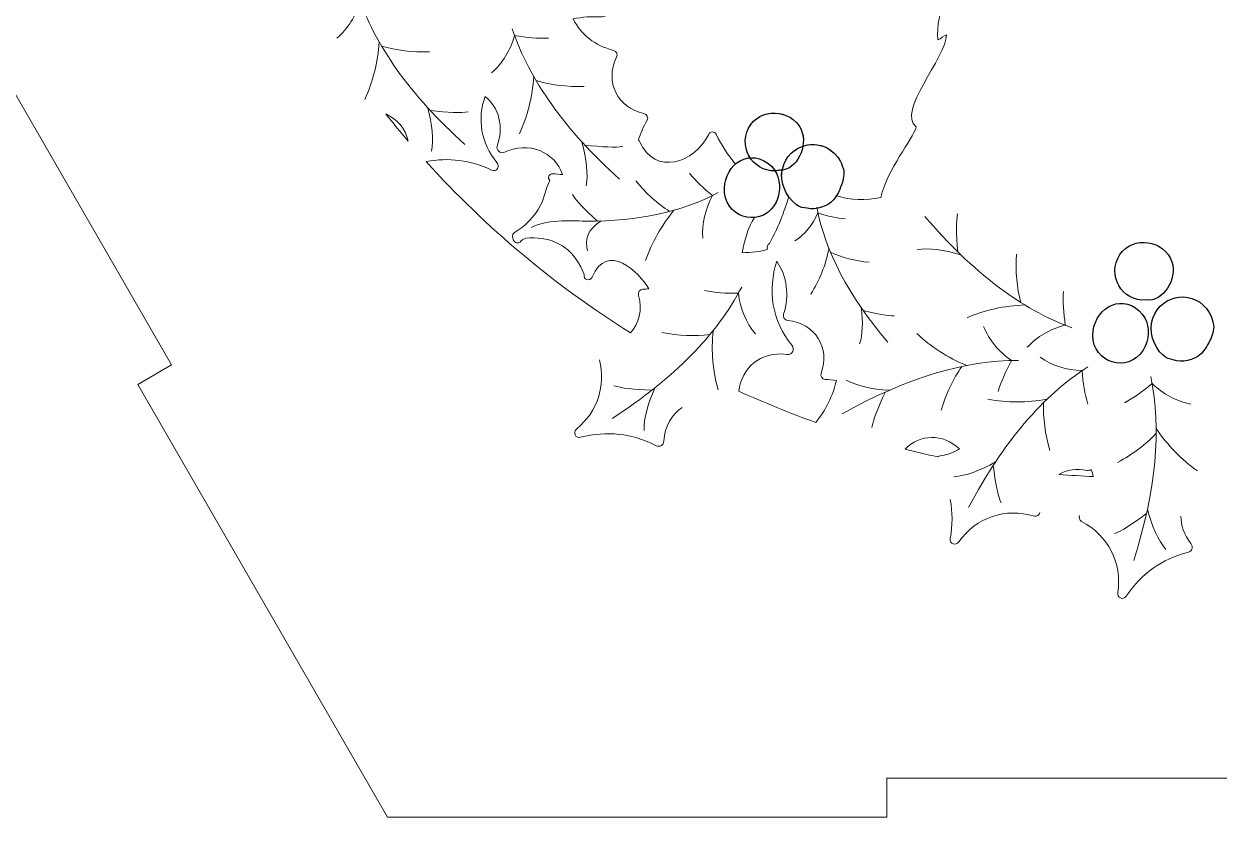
# Model space of a CAD drawing. Header units: millimetres. Extents: x -1983 to 1983, y -412 to 412.
# Drawn here: x 1626.1 to 1718.3, y 206.1 to 267.2 of the extents above; entities that cross this region are included whole.
import ezdxf

# ---------------------------------------------------------------- set-up
doc = ezdxf.new("R2010")
doc.units = ezdxf.units.MM
doc.header["$MEASUREMENT"] = 0
doc.layers.add('Camada 1', color=7, linetype='Continuous')

msp = doc.modelspace()

# ---------------------------------------------------------------- linework, layer by layer
at = {"layer": 'Camada 1', "color": 250, "lineweight": 9}
for points, knots in [([(1769.6433, 206.0891), (1769.6433, 206.0891), (1788.8883, 239.4223), (1788.8883, 239.4223), (1788.8883, 239.4223), (1788.8883, 239.4223), (1786.2903, 240.9223), (1786.2903, 240.9223), (1786.2903, 240.9223), (1786.2903, 240.9223), (1805.5353, 274.2557), (1805.5353, 274.2557), (1805.5353, 274.2557), (1805.5353, 274.2557), (1808.1333, 272.7557), (1808.1333, 272.7557), (1808.1333, 272.7557), (1808.1333, 272.7557), (1827.3784, 306.089), (1827.3784, 306.089), (1827.3784, 306.089), (1827.3784, 306.089), (1808.1333, 339.4223), (1808.1333, 339.4223), (1808.1333, 339.4223), (1808.1333, 339.4223), (1805.5353, 337.9223), (1805.5353, 337.9223), (1805.5353, 337.9223), (1805.5353, 337.9223), (1786.2903, 371.2556), (1786.2903, 371.2556), (1786.2903, 371.2556), (1786.2903, 371.2556), (1788.8883, 372.7556), (1788.8883, 372.7556), (1788.8883, 372.7556), (1788.8883, 372.7556), (1769.6433, 406.0889), (1769.6433, 406.0889), (1769.6433, 406.0889), (1769.6433, 406.0889), (1731.1534, 406.0889), (1731.1534, 406.0889), (1731.1534, 406.0889), (1731.1534, 406.0889), (1731.1534, 403.0889), (1731.1534, 403.0889), (1731.1534, 403.0889), (1731.1534, 403.0889), (1692.6634, 403.0889), (1692.6634, 403.0889), (1692.6634, 403.0889), (1692.6634, 403.0889), (1692.6634, 406.0889), (1692.6634, 406.0889), (1692.6634, 406.0889), (1692.6634, 406.0889), (1654.1734, 406.0889), (1654.1734, 406.0889), (1654.1734, 406.0889), (1654.1734, 406.0889), (1634.9285, 372.7556), (1634.9285, 372.7556), (1634.9285, 372.7556), (1634.9285, 372.7556), (1637.5265, 371.2556), (1637.5265, 371.2556), (1637.5265, 371.2556), (1637.5265, 371.2556), (1618.2815, 337.9223), (1618.2815, 337.9223), (1618.2815, 337.9223), (1618.2815, 337.9223), (1615.6835, 339.4223), (1615.6835, 339.4223), (1615.6835, 339.4223), (1615.6835, 339.4223), (1596.4384, 306.089), (1596.4384, 306.089), (1596.4384, 306.089), (1596.4384, 306.089), (1615.6835, 272.7557), (1615.6835, 272.7557), (1615.6835, 272.7557), (1615.6835, 272.7557), (1618.2815, 274.2557), (1618.2815, 274.2557), (1618.2815, 274.2557), (1618.2815, 274.2557), (1637.5265, 240.9223), (1637.5265, 240.9223), (1637.5265, 240.9223), (1637.5265, 240.9223), (1634.9285, 239.4223), (1634.9285, 239.4223), (1634.9285, 239.4223), (1634.9285, 239.4223), (1654.1734, 206.0891), (1654.1734, 206.0891), (1654.1734, 206.0891), (1654.1734, 206.0891), (1692.6634, 206.0891), (1692.6634, 206.0891), (1692.6634, 206.0891), (1692.6634, 206.0891), (1692.6634, 209.0891), (1692.6634, 209.0891), (1692.6634, 209.0891), (1692.6634, 209.0891), (1731.1534, 209.0891), (1731.1534, 209.0891), (1731.1534, 209.0891), (1731.1534, 209.0891), (1731.1534, 206.0891), (1731.1534, 206.0891), (1731.1534, 206.0891), (1731.1534, 206.0891), (1769.6433, 206.0891), (1769.6433, 206.0891)], [0, 0, 0, 0, 0.0322581, 0.0322581, 0.0322581, 0.0322581, 0.0645161, 0.0645161, 0.0645161, 0.0645161, 0.0967742, 0.0967742, 0.0967742, 0.0967742, 0.1290323, 0.1290323, 0.1290323, 0.1290323, 0.1612903, 0.1612903, 0.1612903, 0.1612903, 0.1935484, 0.1935484, 0.1935484, 0.1935484, 0.2258065, 0.2258065, 0.2258065, 0.2258065, 0.2580645, 0.2580645, 0.2580645, 0.2580645, 0.2903226, 0.2903226, 0.2903226, 0.2903226, 0.3225806, 0.3225806, 0.3225806, 0.3225806, 0.3548387, 0.3548387, 0.3548387, 0.3548387, 0.3870968, 0.3870968, 0.3870968, 0.3870968, 0.4193548, 0.4193548, 0.4193548, 0.4193548, 0.4516129, 0.4516129, 0.4516129, 0.4516129, 0.483871, 0.483871, 0.483871, 0.483871, 0.516129, 0.516129, 0.516129, 0.516129, 0.5483871, 0.5483871, 0.5483871, 0.5483871, 0.5806452, 0.5806452, 0.5806452, 0.5806452, 0.6129032, 0.6129032, 0.6129032, 0.6129032, 0.6451613, 0.6451613, 0.6451613, 0.6451613, 0.6774194, 0.6774194, 0.6774194, 0.6774194, 0.7096774, 0.7096774, 0.7096774, 0.7096774, 0.7419355, 0.7419355, 0.7419355, 0.7419355, 0.7741935, 0.7741935, 0.7741935, 0.7741935, 0.8064516, 0.8064516, 0.8064516, 0.8064516, 0.8387097, 0.8387097, 0.8387097, 0.8387097, 0.8709677, 0.8709677, 0.8709677, 0.8709677, 0.9032258, 0.9032258, 0.9032258, 0.9032258, 0.9354839, 0.9354839, 0.9354839, 0.9354839, 1, 1, 1, 1]), ([(1654.6571, 268.7453), (1653.8697, 268.7181), (1653.003, 268.7899), (1652.0569, 268.9606), (1652.0569, 268.9606), (1651.7196, 267.7801), (1651.125, 266.8194), (1650.2729, 266.0782)], [0, 0, 0, 0, 0.3333333, 0.3333333, 0.3333333, 0.3333333, 1, 1, 1, 1]), ([(1666.5718, 266.0801), (1665.7843, 266.0528), (1664.9177, 266.1247), (1663.9716, 266.2954), (1663.9716, 266.2954), (1663.6343, 265.1149), (1663.0397, 264.1541), (1662.1876, 263.413)], [0, 0, 0, 0, 0.3333333, 0.3333333, 0.3333333, 0.3333333, 1, 1, 1, 1]), ([(1677.4557, 255.6863), (1677.9316, 255.1007), (1678.5217, 254.5268), (1679.2259, 253.9643), (1679.2259, 253.9643), (1678.67, 252.902), (1678.4183, 251.807), (1678.4708, 250.6792)], [0, 0, 0, 0, 0.3333333, 0.3333333, 0.3333333, 0.3333333, 1, 1, 1, 1]), ([(1679.6666, 254.1889), (1676.877, 252.7123), (1673.4977, 251.9806), (1669.5295, 251.9939), (1669.5295, 251.9939), (1668.7014, 251.9966), (1666.6831, 252.2232), (1665.235, 251.494)], [0, 0, 0, 0, 0.3333333, 0.3333333, 0.3333333, 0.3333333, 1, 1, 1, 1]), ([(1689.4535, 252.1602), (1688.8064, 252.2256), (1688.1056, 252.3808), (1687.3508, 252.6258), (1687.3508, 252.6258), (1686.9434, 251.6979), (1686.35, 250.9783), (1685.5705, 250.467)], [0, 0, 0, 0, 0.3333333, 0.3333333, 0.3333333, 0.3333333, 1, 1, 1, 1]), ([(1678.619, 246.6395), (1679.3922, 246.4882), (1680.2593, 246.4223), (1681.2205, 246.4414), (1681.2205, 246.4414), (1681.3672, 245.2225), (1681.8026, 244.1799), (1682.5269, 243.3135)], [0, 0, 0, 0, 0.3333333, 0.3333333, 0.3333333, 0.3333333, 1, 1, 1, 1]), ([(1706.2791, 246.5817), (1706.2299, 245.7953), (1706.2775, 244.927), (1706.4217, 243.9765), (1706.4217, 243.9765), (1705.2323, 243.6722), (1704.2554, 243.1046), (1703.4908, 242.2735)], [0, 0, 0, 0, 0.3333333, 0.3333333, 0.3333333, 0.3333333, 1, 1, 1, 1]), ([(1701.2432, 238.8623), (1701.4698, 239.6169), (1701.8157, 240.4148), (1702.2807, 241.2562), (1702.2807, 241.2562), (1701.2707, 241.9542), (1700.5513, 242.8255), (1700.1225, 243.8702)], [0, 0, 0, 0, 0.3333333, 0.3333333, 0.3333333, 0.3333333, 1, 1, 1, 1]), ([(1708.1467, 237.9072), (1707.9278, 238.6641), (1707.7856, 239.522), (1707.7199, 240.4811), (1707.7199, 240.4811), (1706.4928, 240.5197), (1705.4158, 240.8614), (1704.4889, 241.5065)], [0, 0, 0, 0, 0.3333333, 0.3333333, 0.3333333, 0.3333333, 1, 1, 1, 1]), ([(1676.876, 237.6381), (1676.0987, 237.1191), (1675.5471, 236.227), (1675.4729, 235.049), (1675.4729, 235.049), (1675.4542, 234.7526), (1675.1754, 234.5512), (1674.8929, 234.6933), (1674.8929, 234.6933), (1672.9995, 235.6467), (1671.1087, 235.8635), (1669.0518, 235.3464), (1669.0518, 235.3464), (1668.6326, 235.2409), (1668.4512, 235.746), (1668.756, 235.9943), (1668.756, 235.9943), (1670.3806, 237.3177), (1671.0035, 239.3369), (1670.5104, 241.3018)], [0, 0, 0, 0, 0.1666667, 0.1666667, 0.1666667, 0.1666667, 0.3333333, 0.3333333, 0.3333333, 0.3333333, 0.5, 0.5, 0.5, 0.5, 0.6666667, 0.6666667, 0.6666667, 0.6666667, 1, 1, 1, 1]), ([(1710.9715, 237.998), (1711.6657, 238.3706), (1712.3785, 238.8688), (1713.1102, 239.4924), (1713.1102, 239.4924), (1713.9957, 238.642), (1714.993, 238.1109), (1716.1022, 237.8992)], [0, 0, 0, 0, 0.3333333, 0.3333333, 0.3333333, 0.3333333, 1, 1, 1, 1]), ([(1704.4686, 229.5574), (1704.4284, 229.37), (1704.232, 229.2153), (1704.0343, 229.2739), (1704.0343, 229.2739), (1701.8239, 229.9303), (1699.5491, 229.1898), (1698.2192, 227.2849), (1698.2192, 227.2849), (1697.9937, 226.9624), (1697.4769, 227.1058), (1697.5508, 227.5317), (1697.5508, 227.5317), (1697.7338, 228.5835), (1697.7344, 229.5796), (1697.5508, 230.5414)], [0, 0, 0, 0, 0.2, 0.2, 0.2, 0.2, 0.4, 0.4, 0.4, 0.4, 0.6, 0.6, 0.6, 0.6, 1, 1, 1, 1]), ([(1715.3332, 229.2767), (1715.3288, 228.5734), (1715.5685, 227.8334), (1716.1041, 227.1498), (1716.1041, 227.1498), (1716.287, 226.9164), (1716.213, 226.5804), (1715.9075, 226.4985), (1715.9075, 226.4985), (1713.8593, 225.9515), (1712.303, 224.8561), (1711.1107, 223.102), (1711.1107, 223.102), (1710.8676, 222.7446), (1710.3965, 223.0009), (1710.4589, 223.3895), (1710.4589, 223.3895), (1710.8284, 225.6832), (1709.7092, 227.7975), (1707.6646, 228.8635), (1707.6646, 228.8635), (1707.4977, 228.9506), (1707.4552, 229.1645), (1707.5263, 229.3247)], [0, 0, 0, 0, 0.1428571, 0.1428571, 0.1428571, 0.1428571, 0.2857143, 0.2857143, 0.2857143, 0.2857143, 0.4285714, 0.4285714, 0.4285714, 0.4285714, 0.5714286, 0.5714286, 0.5714286, 0.5714286, 0.7142857, 0.7142857, 0.7142857, 0.7142857, 1, 1, 1, 1])]:
    msp.add_open_spline(points, degree=3, knots=knots, dxfattribs=at)
at = {"layer": 'Camada 1', "color": 250, "lineweight": 20}
for points, knots in [([(1686.1956, 257.7766), (1687.1056, 258.0821), (1688.1847, 257.8384), (1688.8814, 256.9166), (1688.8814, 256.9166), (1689.0403, 256.7064), (1689.1485, 256.4822), (1689.2207, 256.2532), (1689.2207, 256.2532), (1689.3967, 255.9559), (1689.3748, 255.5176), (1689.2595, 255.0756), (1689.2595, 255.0756), (1689.236, 254.9762), (1689.2065, 254.8786), (1689.1699, 254.7823), (1689.1699, 254.7823), (1689.0621, 254.4698), (1688.9192, 254.1739), (1688.779, 253.9462), (1688.779, 253.9462), (1689.8662, 253.6098), (1691.0306, 253.5504), (1692.1972, 253.8172), (1692.1972, 253.8172), (1692.7121, 255.9946), (1694.634, 258.2795), (1694.9351, 259.251), (1694.9351, 259.251), (1693.3749, 260.4239), (1697.2443, 264.5914), (1697.268, 266.3559), (1697.268, 266.3559), (1697.0376, 266.2508), (1696.845, 266.0608), (1696.5818, 265.9488), (1696.5818, 265.9488), (1696.4469, 268.2436), (1697.6129, 269.9109), (1697.7868, 271.9415), (1697.7868, 271.9415), (1697.8839, 273.0512), (1697.21, 273.8679), (1697.3087, 275.0269), (1697.3087, 275.0269), (1697.4165, 276.2583), (1698.2789, 277.3737), (1698.3691, 278.6944), (1698.3691, 278.6944), (1698.5739, 281.6539), (1698.481, 284.5636), (1699.3567, 287.2566), (1699.3567, 287.2566), (1699.0723, 288.1606), (1699.1418, 289.1903), (1699.1113, 290.1763), (1699.1113, 290.1763), (1695.4296, 291.6583), (1690.8028, 289.3499), (1688.0948, 293.613), (1688.0948, 293.613), (1685.994, 296.9232), (1688.3782, 302.5959), (1683.9632, 304.3644), (1683.9632, 304.3644), (1682.0445, 305.1334), (1679.6768, 304.8402), (1677.6763, 305.8659), (1677.6763, 305.8659), (1675.7795, 306.8388), (1674.0436, 308.2258), (1672.6283, 309.8152), (1672.6283, 309.8152), (1669.8944, 312.8813), (1668.6624, 316.2633), (1668.763, 320.2674), (1668.763, 320.2674), (1669.3346, 318.2272), (1671.3808, 312.9515), (1673.753, 312.2912), (1673.753, 312.2912), (1678.2507, 311.0389), (1674.1237, 318.431), (1673.2863, 319.8166), (1673.2863, 319.8166), (1670.3011, 324.7552), (1666.6886, 332.538), (1668.7399, 338.5919), (1668.7399, 338.5919), (1668.1759, 337.8609), (1667.8087, 336.9685), (1667.7009, 335.9703), (1667.7009, 335.9703), (1667.6586, 335.5791), (1667.1362, 335.4564), (1666.9964, 335.8651), (1666.9964, 335.8651), (1666.7422, 336.6079), (1666.416, 337.277), (1666.0132, 337.8794), (1666.0132, 337.8794), (1665.1244, 336.8466), (1664.7366, 335.5438), (1664.9284, 334.0851), (1664.9284, 334.0851), (1664.9594, 333.8469), (1664.7737, 333.6452), (1664.5321, 333.6633), (1664.5321, 333.6633), (1662.3921, 333.8238), (1660.9478, 332.1398), (1661.2995, 330.0921), (1661.2995, 330.0921), (1661.3374, 329.8728), (1661.1395, 329.6333), (1660.9064, 329.6728), (1660.9064, 329.6728), (1658.8765, 330.0169), (1656.9304, 329.2496), (1655.7601, 327.6213), (1655.7601, 327.6213), (1656.2431, 326.8844), (1657.059, 326.3528), (1658.152, 326.2117), (1658.152, 326.2117), (1658.5852, 326.1556), (1658.6992, 325.6765), (1658.3504, 325.4216), (1658.3504, 325.4216), (1657.1796, 324.5649), (1656.3811, 323.4239), (1655.9599, 322.1461), (1655.9599, 322.1461), (1656.227, 322.1272), (1656.5505, 322.0719), (1656.8666, 321.9796), (1656.8666, 321.9796), (1656.965, 321.9533), (1657.0617, 321.9206), (1657.1563, 321.8821), (1657.1563, 321.8821), (1657.5832, 321.7199), (1657.9531, 321.4836), (1658.0934, 321.168), (1658.0934, 321.168), (1658.2381, 320.9763), (1658.3582, 320.7581), (1658.4373, 320.5069), (1658.4373, 320.5069), (1658.8237, 319.281), (1658.2521, 318.1558), (1657.3086, 317.6481)], [0, 0, 0, 0, 0.025641, 0.025641, 0.025641, 0.025641, 0.0512821, 0.0512821, 0.0512821, 0.0512821, 0.0769231, 0.0769231, 0.0769231, 0.0769231, 0.1025641, 0.1025641, 0.1025641, 0.1025641, 0.1282051, 0.1282051, 0.1282051, 0.1282051, 0.1538462, 0.1538462, 0.1538462, 0.1538462, 0.1794872, 0.1794872, 0.1794872, 0.1794872, 0.2051282, 0.2051282, 0.2051282, 0.2051282, 0.2307692, 0.2307692, 0.2307692, 0.2307692, 0.2564103, 0.2564103, 0.2564103, 0.2564103, 0.2820513, 0.2820513, 0.2820513, 0.2820513, 0.3076923, 0.3076923, 0.3076923, 0.3076923, 0.3333333, 0.3333333, 0.3333333, 0.3333333, 0.3589744, 0.3589744, 0.3589744, 0.3589744, 0.3846154, 0.3846154, 0.3846154, 0.3846154, 0.4102564, 0.4102564, 0.4102564, 0.4102564, 0.4358974, 0.4358974, 0.4358974, 0.4358974, 0.4615385, 0.4615385, 0.4615385, 0.4615385, 0.4871795, 0.4871795, 0.4871795, 0.4871795, 0.5128205, 0.5128205, 0.5128205, 0.5128205, 0.5384615, 0.5384615, 0.5384615, 0.5384615, 0.5641026, 0.5641026, 0.5641026, 0.5641026, 0.5897436, 0.5897436, 0.5897436, 0.5897436, 0.6153846, 0.6153846, 0.6153846, 0.6153846, 0.6410256, 0.6410256, 0.6410256, 0.6410256, 0.6666667, 0.6666667, 0.6666667, 0.6666667, 0.6923077, 0.6923077, 0.6923077, 0.6923077, 0.7179487, 0.7179487, 0.7179487, 0.7179487, 0.7435897, 0.7435897, 0.7435897, 0.7435897, 0.7692308, 0.7692308, 0.7692308, 0.7692308, 0.7948718, 0.7948718, 0.7948718, 0.7948718, 0.8205128, 0.8205128, 0.8205128, 0.8205128, 0.8461538, 0.8461538, 0.8461538, 0.8461538, 0.8717949, 0.8717949, 0.8717949, 0.8717949, 0.8974359, 0.8974359, 0.8974359, 0.8974359, 0.9230769, 0.9230769, 0.9230769, 0.9230769, 0.9487179, 0.9487179, 0.9487179, 0.9487179, 1, 1, 1, 1]), ([(1654.3701, 314.9007), (1654.1184, 314.6537), (1653.8, 314.4849), (1653.4519, 314.3969), (1653.4519, 314.3969), (1653.6457, 313.5313), (1653.9888, 312.6825), (1654.4468, 311.8489), (1654.4468, 311.8489), (1654.5957, 311.5782), (1654.3364, 311.3271), (1654.0677, 311.3738), (1654.0677, 311.3738), (1653.4975, 311.4726), (1652.9118, 311.4364), (1652.3721, 311.2888), (1652.3721, 311.2888), (1652.9519, 310.7952), (1654.4387, 310.3716), (1654.8661, 310.2354), (1654.8661, 310.2354), (1655.5885, 310.005), (1656.3322, 309.8864), (1657.0692, 309.7253), (1657.0692, 309.7253), (1657.2243, 309.7854), (1657.4074, 309.7571), (1657.4951, 309.6072), (1657.4951, 309.6072), (1657.5377, 309.5667), (1657.5555, 309.5052), (1657.5484, 309.4453), (1657.5484, 309.4453), (1657.8237, 307.5848), (1658.9172, 306.1906), (1660.6934, 305.5235), (1660.6934, 305.5235), (1660.9182, 305.439), (1661.0087, 305.1801), (1660.8791, 304.9757), (1660.8791, 304.9757), (1659.7305, 303.1624), (1660.5371, 301.0958), (1662.5097, 300.443), (1662.5097, 300.443), (1662.721, 300.373), (1662.8392, 300.0859), (1662.6944, 299.8983), (1662.6944, 299.8983), (1661.2849, 298.0734), (1661.1551, 295.6849), (1662.4524, 293.7572), (1662.4524, 293.7572), (1662.6716, 293.4308), (1662.3514, 293.0002), (1661.9811, 293.223), (1661.9811, 293.223), (1661.0142, 293.804), (1660.0323, 294.1727), (1659.0104, 294.3363), (1659.0104, 294.3363), (1659.5551, 292.7852), (1660.7146, 291.6974), (1662.3703, 291.2546), (1662.3703, 291.2546), (1662.6022, 291.1923), (1662.7176, 290.9436), (1662.6088, 290.7274), (1662.6088, 290.7274), (1661.643, 288.8108), (1662.6475, 286.8329), (1664.6743, 286.376), (1664.6743, 286.376), (1664.8917, 286.3271), (1665.0373, 286.0528), (1664.9118, 285.8521), (1664.9118, 285.8521), (1663.6873, 283.898), (1663.7916, 281.5084), (1665.271, 279.7164), (1665.271, 279.7164), (1665.5214, 279.4133), (1665.2446, 278.9536), (1664.8541, 279.1389), (1664.8541, 279.1389), (1663.0572, 279.9919), (1661.2772, 280.1836), (1659.377, 279.7386), (1659.377, 279.7386), (1660.483, 278.3889), (1662.0285, 277.7584), (1663.8078, 277.9892), (1663.8078, 277.9892), (1664.046, 278.0198), (1664.2473, 277.8338), (1664.2288, 277.5922), (1664.2288, 277.5922), (1664.0646, 275.4524), (1665.746, 274.0052), (1667.7943, 274.3534), (1667.7943, 274.3534), (1668.0136, 274.3909), (1668.2528, 274.1926), (1668.213, 273.9594), (1668.213, 273.9594), (1667.8236, 271.6863), (1668.8289, 269.5158), (1670.8787, 268.4214), (1670.8787, 268.4214), (1671.2259, 268.2361), (1671.1446, 267.7057), (1670.7132, 267.7286), (1670.7132, 267.7286), (1669.9291, 267.7704), (1669.1867, 267.7177), (1668.4776, 267.569), (1668.4776, 267.569), (1669.1034, 266.3586), (1670.1671, 265.5123), (1671.592, 265.1454), (1671.592, 265.1454), (1671.8247, 265.0852), (1671.9423, 264.8375), (1671.8354, 264.6203), (1671.8354, 264.6203), (1670.8871, 262.695), (1671.9098, 260.7264), (1673.9407, 260.2879), (1673.9407, 260.2879), (1674.1582, 260.2411), (1674.3066, 259.9682), (1674.1829, 259.7664), (1674.1829, 259.7664), (1673.8808, 259.2747), (1673.6623, 258.7562), (1673.5279, 258.2275), (1673.5279, 258.2275), (1673.5552, 258.2001), (1673.5791, 258.1654), (1673.5982, 258.1226), (1673.5982, 258.1226), (1674.7884, 255.4514), (1677.8692, 256.4869), (1678.9041, 258.6486), (1678.9041, 258.6486), (1679.0218, 258.8945), (1679.3768, 258.9603), (1679.5109, 258.6822), (1679.5109, 258.6822), (1679.9247, 257.8255), (1680.4175, 257.0541), (1681.0105, 256.3944), (1681.0105, 256.3944), (1681.0697, 256.4445), (1681.1307, 256.4913), (1681.1937, 256.5346), (1681.1937, 256.5346), (1681.4706, 256.7245), (1681.7864, 256.8456), (1682.1214, 256.8738)], [0, 0, 0, 0, 0.0243902, 0.0243902, 0.0243902, 0.0243902, 0.0487805, 0.0487805, 0.0487805, 0.0487805, 0.0731707, 0.0731707, 0.0731707, 0.0731707, 0.097561, 0.097561, 0.097561, 0.097561, 0.1219512, 0.1219512, 0.1219512, 0.1219512, 0.1463415, 0.1463415, 0.1463415, 0.1463415, 0.1707317, 0.1707317, 0.1707317, 0.1707317, 0.195122, 0.195122, 0.195122, 0.195122, 0.2195122, 0.2195122, 0.2195122, 0.2195122, 0.2439024, 0.2439024, 0.2439024, 0.2439024, 0.2682927, 0.2682927, 0.2682927, 0.2682927, 0.2926829, 0.2926829, 0.2926829, 0.2926829, 0.3170732, 0.3170732, 0.3170732, 0.3170732, 0.3414634, 0.3414634, 0.3414634, 0.3414634, 0.3658537, 0.3658537, 0.3658537, 0.3658537, 0.3902439, 0.3902439, 0.3902439, 0.3902439, 0.4146341, 0.4146341, 0.4146341, 0.4146341, 0.4390244, 0.4390244, 0.4390244, 0.4390244, 0.4634146, 0.4634146, 0.4634146, 0.4634146, 0.4878049, 0.4878049, 0.4878049, 0.4878049, 0.5121951, 0.5121951, 0.5121951, 0.5121951, 0.5365854, 0.5365854, 0.5365854, 0.5365854, 0.5609756, 0.5609756, 0.5609756, 0.5609756, 0.5853659, 0.5853659, 0.5853659, 0.5853659, 0.6097561, 0.6097561, 0.6097561, 0.6097561, 0.6341463, 0.6341463, 0.6341463, 0.6341463, 0.6585366, 0.6585366, 0.6585366, 0.6585366, 0.6829268, 0.6829268, 0.6829268, 0.6829268, 0.7073171, 0.7073171, 0.7073171, 0.7073171, 0.7317073, 0.7317073, 0.7317073, 0.7317073, 0.7560976, 0.7560976, 0.7560976, 0.7560976, 0.7804878, 0.7804878, 0.7804878, 0.7804878, 0.804878, 0.804878, 0.804878, 0.804878, 0.8292683, 0.8292683, 0.8292683, 0.8292683, 0.8536585, 0.8536585, 0.8536585, 0.8536585, 0.8780488, 0.8780488, 0.8780488, 0.8780488, 0.902439, 0.902439, 0.902439, 0.902439, 0.9268293, 0.9268293, 0.9268293, 0.9268293, 0.9512195, 0.9512195, 0.9512195, 0.9512195, 1, 1, 1, 1]), ([(1672.9112, 243.3849), (1673.564, 244.0983), (1673.8359, 245.1358), (1673.5221, 246.2713), (1673.5221, 246.2713), (1673.4574, 246.5045), (1673.6191, 246.7261), (1673.859, 246.7414), (1673.859, 246.7414), (1674.0187, 246.7517), (1674.1751, 246.7684), (1674.3283, 246.7913), (1674.3283, 246.7913), (1673.5632, 248.0541), (1671.0998, 250.4562), (1669.945, 247.6786), (1669.945, 247.6786), (1669.8838, 247.5316), (1669.6955, 247.4148), (1669.531, 247.4977), (1669.531, 247.4977), (1669.383, 247.5487), (1669.2734, 247.6936), (1669.3417, 247.8838), (1669.3417, 247.8838), (1669.0081, 248.7072), (1668.546, 249.4595), (1667.8022, 249.9834), (1667.8022, 249.9834), (1667.4187, 250.2534), (1666.9812, 250.4548), (1666.5257, 250.5678), (1666.5257, 250.5678), (1666.2043, 250.6475), (1664.6996, 250.9013), (1664.454, 250.455), (1664.454, 250.455), (1664.3101, 250.1937), (1663.9088, 250.3241), (1663.8559, 250.5807), (1663.8559, 250.5807), (1663.8261, 250.7256), (1663.7136, 250.9589), (1663.9657, 251.112), (1663.9657, 251.112), (1664.8222, 251.632), (1665.5023, 252.337), (1665.976, 253.2204), (1665.976, 253.2204), (1666.2978, 253.8202), (1666.3644, 254.5424), (1666.6904, 255.1199), (1666.6904, 255.1199), (1666.472, 255.2957), (1666.6204, 255.6605), (1666.9006, 255.6466), (1666.9006, 255.6466), (1667.1671, 255.6336), (1667.423, 255.6059), (1667.674, 255.5759), (1667.674, 255.5759), (1667.0719, 257.3319), (1665.0637, 258.1891), (1663.1422, 257.2927), (1663.1422, 257.2927), (1662.8801, 257.1703), (1662.5276, 257.4893), (1662.6255, 257.7625), (1662.6255, 257.7625), (1663.1633, 259.2622), (1662.7739, 260.7528), (1661.693, 261.5976), (1661.693, 261.5976), (1661.0735, 259.8747), (1661.3727, 257.9831), (1662.6118, 256.5104), (1662.6118, 256.5104), (1662.8651, 256.209), (1662.5924, 255.747), (1662.2003, 255.9288), (1662.2003, 255.9288), (1660.5363, 256.7002), (1658.892, 256.9095), (1657.1594, 256.5748), (1657.1594, 256.5748), (1661.7602, 251.4826), (1667.0615, 247.0354), (1672.9112, 243.3849)], [0, 0, 0, 0, 0.0434783, 0.0434783, 0.0434783, 0.0434783, 0.0869565, 0.0869565, 0.0869565, 0.0869565, 0.1304348, 0.1304348, 0.1304348, 0.1304348, 0.173913, 0.173913, 0.173913, 0.173913, 0.2173913, 0.2173913, 0.2173913, 0.2173913, 0.2608696, 0.2608696, 0.2608696, 0.2608696, 0.3043478, 0.3043478, 0.3043478, 0.3043478, 0.3478261, 0.3478261, 0.3478261, 0.3478261, 0.3913043, 0.3913043, 0.3913043, 0.3913043, 0.4347826, 0.4347826, 0.4347826, 0.4347826, 0.4782609, 0.4782609, 0.4782609, 0.4782609, 0.5217391, 0.5217391, 0.5217391, 0.5217391, 0.5652174, 0.5652174, 0.5652174, 0.5652174, 0.6086957, 0.6086957, 0.6086957, 0.6086957, 0.6521739, 0.6521739, 0.6521739, 0.6521739, 0.6956522, 0.6956522, 0.6956522, 0.6956522, 0.7391304, 0.7391304, 0.7391304, 0.7391304, 0.7826087, 0.7826087, 0.7826087, 0.7826087, 0.826087, 0.826087, 0.826087, 0.826087, 0.8695652, 0.8695652, 0.8695652, 0.8695652, 0.9130435, 0.9130435, 0.9130435, 0.9130435, 1, 1, 1, 1]), ([(1682.1214, 256.8738), (1681.7007, 257.5143), (1681.5962, 258.3712), (1682.0039, 259.1673), (1682.0039, 259.1673), (1682.8189, 260.7576), (1685.3202, 260.674), (1686.0535, 259.0514), (1686.0535, 259.0514), (1686.2295, 258.6621), (1686.267, 258.212), (1686.1956, 257.7766)], [0, 0, 0, 0, 0.25, 0.25, 0.25, 0.25, 0.5, 0.5, 0.5, 0.5, 1, 1, 1, 1]), ([(1655.7745, 258.1516), (1655.5415, 259.1297), (1654.8937, 259.8707), (1654.0504, 260.2485), (1654.0504, 260.2485), (1654.6125, 259.5389), (1655.1874, 258.8398), (1655.7745, 258.1516)], [0, 0, 0, 0, 0.3333333, 0.3333333, 0.3333333, 0.3333333, 1, 1, 1, 1]), ([(1684.0423, 255.8716), (1684.3588, 255.3765), (1684.4528, 254.7782), (1684.3577, 254.2164), (1684.3577, 254.2164), (1684.3744, 254.1602), (1684.3633, 254.0948), (1684.3299, 254.0472), (1684.3299, 254.0472), (1684.2966, 253.8503), (1684.2353, 253.6544), (1684.1406, 253.4641), (1684.1406, 253.4641), (1683.7669, 252.7157), (1683.1179, 252.3362), (1682.4502, 252.2747), (1682.4502, 252.2747), (1681.9566, 251.4681), (1681.688, 250.547), (1681.5194, 249.5642), (1681.5194, 249.5642), (1682.1484, 249.5793), (1682.98, 249.6312), (1683.4591, 249.8237), (1683.4591, 249.8237), (1683.4591, 249.8237), (1683.4526, 249.8555), (1683.4526, 249.8555), (1683.4526, 249.8555), (1683.3884, 250.0169), (1683.4785, 250.1789), (1683.6212, 250.2644), (1683.6212, 250.2644), (1683.9469, 250.9449), (1684.3103, 251.6043), (1684.5723, 252.3159), (1684.5723, 252.3159), (1684.6682, 252.5762), (1684.9267, 253.2243), (1685.1018, 253.8607), (1685.1018, 253.8607), (1684.6719, 254.4547), (1684.454, 255.2212), (1684.5922, 255.923)], [0, 0, 0, 0, 0.0833333, 0.0833333, 0.0833333, 0.0833333, 0.1666667, 0.1666667, 0.1666667, 0.1666667, 0.25, 0.25, 0.25, 0.25, 0.3333333, 0.3333333, 0.3333333, 0.3333333, 0.4166667, 0.4166667, 0.4166667, 0.4166667, 0.5, 0.5, 0.5, 0.5, 0.5833333, 0.5833333, 0.5833333, 0.5833333, 0.6666667, 0.6666667, 0.6666667, 0.6666667, 0.75, 0.75, 0.75, 0.75, 0.8333333, 0.8333333, 0.8333333, 0.8333333, 1, 1, 1, 1]), ([(1684.5922, 255.923), (1684.5292, 255.9154), (1684.465, 255.912), (1684.3996, 255.9132), (1684.3996, 255.9132), (1684.2784, 255.8896), (1684.159, 255.876), (1684.0422, 255.8716)], [0, 0, 0, 0, 0.3333333, 0.3333333, 0.3333333, 0.3333333, 1, 1, 1, 1]), ([(1687.1844, 236.4909), (1687.9749, 237.4663), (1688.4976, 238.5316), (1688.7716, 239.7212), (1688.7716, 239.7212), (1688.4938, 239.7643), (1688.2087, 239.7871), (1687.9182, 239.7882), (1687.9182, 239.7882), (1687.6814, 239.7892), (1687.5274, 240.0589), (1687.6022, 240.2687), (1687.6022, 240.2687), (1688.299, 242.2262), (1687.1638, 244.1322), (1685.0278, 244.34), (1685.0278, 244.34), (1684.7867, 244.3635), (1684.6381, 244.594), (1684.7096, 244.8232), (1684.7096, 244.8232), (1685.1693, 246.2965), (1684.9715, 247.7092), (1684.1826, 248.9174), (1684.1826, 248.9174), (1683.4621, 246.6994), (1683.7971, 244.3185), (1685.3342, 242.4466), (1685.3342, 242.4466), (1685.6086, 242.1128), (1685.3788, 241.6771), (1684.9454, 241.7308), (1684.9454, 241.7308), (1682.9047, 241.9833), (1681.4605, 240.6795), (1681.2607, 238.8938), (1681.2607, 238.8938), (1683.1919, 238.0106), (1685.168, 237.2081), (1687.1844, 236.4909)], [0, 0, 0, 0, 0.0909091, 0.0909091, 0.0909091, 0.0909091, 0.1818182, 0.1818182, 0.1818182, 0.1818182, 0.2727273, 0.2727273, 0.2727273, 0.2727273, 0.3636364, 0.3636364, 0.3636364, 0.3636364, 0.4545455, 0.4545455, 0.4545455, 0.4545455, 0.5454545, 0.5454545, 0.5454545, 0.5454545, 0.6363636, 0.6363636, 0.6363636, 0.6363636, 0.7272727, 0.7272727, 0.7272727, 0.7272727, 0.8181818, 0.8181818, 0.8181818, 0.8181818, 1, 1, 1, 1]), ([(1696.7791, 233.9131), (1697.3569, 233.9928), (1697.8562, 234.1835), (1698.2695, 234.4541), (1698.2695, 234.4541), (1696.9678, 235.6767), (1695.206, 235.5839), (1694.0713, 234.4166), (1694.0713, 234.4166), (1694.903, 234.2101), (1695.7405, 234.0175), (1696.5832, 233.8395), (1696.5832, 233.8395), (1696.639, 233.877), (1696.7055, 233.903), (1696.7791, 233.9131)], [0, 0, 0, 0, 0.2, 0.2, 0.2, 0.2, 0.4, 0.4, 0.4, 0.4, 0.6, 0.6, 0.6, 0.6, 1, 1, 1, 1]), ([(1708.5803, 232.3191), (1708.5393, 232.5019), (1708.4798, 232.6816), (1708.4016, 232.8562), (1708.4016, 232.8562), (1708.3229, 232.8013), (1708.2218, 232.7768), (1708.115, 232.7981), (1708.115, 232.7981), (1707.2879, 232.9622), (1706.5331, 232.8305), (1705.9276, 232.4844), (1705.9276, 232.4844), (1706.8077, 232.4138), (1707.6919, 232.3585), (1708.5803, 232.3191)], [0, 0, 0, 0, 0.2, 0.2, 0.2, 0.2, 0.4, 0.4, 0.4, 0.4, 0.6, 0.6, 0.6, 0.6, 1, 1, 1, 1])]:
    msp.add_open_spline(points, degree=3, knots=knots, dxfattribs=at)
at = {"layer": 'Camada 1', "color": 250, "lineweight": 9}
for points in [[(1651.8798, 269.4677), (1653.187, 265.5417), (1655.9395, 261.6847), (1660.1373, 257.8971)], [(1663.7945, 266.8025), (1665.1017, 262.8764), (1667.8541, 259.0195), (1672.052, 255.2319)], [(1653.532, 265.8013), (1653.4223, 264.2159), (1653.0538, 262.7395), (1652.4262, 261.3718)], [(1653.7186, 265.4801), (1654.8534, 265.1386), (1656.0862, 264.9919), (1657.4174, 265.0399)], [(1665.4467, 263.1361), (1665.337, 261.5507), (1664.9684, 260.0743), (1664.3409, 258.7066)], [(1665.6333, 262.8149), (1666.768, 262.4734), (1668.0008, 262.3266), (1669.3321, 262.3747)], [(1657.2452, 260.7671), (1657.62, 259.4191), (1657.7277, 258.2884), (1657.5684, 257.375)], [(1657.4688, 260.5231), (1658.8529, 260.3556), (1659.8309, 260.3183), (1660.4026, 260.4113)], [(1669.1599, 258.1019), (1669.5347, 256.7539), (1669.6424, 255.6232), (1669.4831, 254.7098)], [(1669.3834, 257.8579), (1670.7676, 257.6904), (1671.7455, 257.6531), (1672.3172, 257.746)], [(1675.9215, 252.744), (1674.9881, 253.3237), (1674.1197, 254.1091), (1673.3163, 255.1006)], [(1670.348, 252.0018), (1669.3713, 252.8819), (1668.7338, 253.5597), (1668.4359, 254.0357)], [(1676.2473, 252.8327), (1675.2856, 251.6531), (1674.557, 250.3629), (1674.0614, 248.9617)], [(1687.2624, 253.0604), (1687.8943, 249.7036), (1689.7159, 246.2423), (1692.7276, 242.6768)], [(1698.1384, 249.6214), (1698.0096, 251.0097), (1697.9995, 251.9883), (1698.1084, 252.5572)], [(1670.6468, 252.0103), (1669.5355, 251.3442), (1669.4125, 250.5616), (1669.5778, 249.6967)], [(1706.9238, 243.7854), (1703.0356, 245.2015), (1699.2569, 248.0603), (1695.5878, 252.3622)], [(1688.2054, 249.8775), (1687.9391, 248.593), (1687.4732, 247.4265), (1686.8076, 246.3777)], [(1698.3761, 249.3912), (1697.039, 249.8034), (1695.9118, 249.9426), (1694.9943, 249.8088)], [(1688.3222, 249.594), (1689.2123, 249.1883), (1690.2043, 248.9309), (1691.2985, 248.822)], [(1702.9889, 245.7346), (1702.6792, 246.8784), (1702.5669, 248.1148), (1702.652, 249.4442)], [(1681.4754, 246.9142), (1679.5647, 243.2438), (1676.2377, 239.8699), (1671.4944, 236.7928)], [(1690.6818, 245.3464), (1690.8381, 244.202), (1690.8003, 243.2652), (1690.5683, 242.5359)], [(1690.8374, 245.1219), (1691.9509, 244.8307), (1692.7466, 244.6913), (1693.2246, 244.7036)], [(1703.3048, 245.5391), (1701.717, 245.4737), (1700.2309, 245.1464), (1698.8462, 244.5572)], [(1679.03, 243.267), (1677.8556, 243.109), (1676.6151, 243.1588), (1675.3081, 243.4164)], [(1679.265, 243.5547), (1679.123, 241.9719), (1679.2538, 240.4558), (1679.6574, 239.0062)], [(1698.8153, 240.8719), (1697.3488, 241.4841), (1696.0685, 242.3066), (1694.9742, 243.3394)], [(1702.8179, 241.2614), (1698.68, 241.2819), (1694.1442, 239.9114), (1689.2107, 237.1494)], [(1698.4512, 240.7981), (1697.764, 239.8328), (1697.2297, 238.7121), (1696.8484, 237.4357)], [(1708.1684, 240.7768), (1704.6809, 238.5497), (1701.6136, 234.938), (1698.9669, 229.9418)], [(1692.8564, 238.9687), (1691.4593, 239.0459), (1690.3538, 239.3064), (1689.5397, 239.7501)], [(1713.008, 240.0197), (1713.8539, 235.9692), (1713.4162, 231.2511), (1711.6944, 225.8656)], [(1674.5442, 238.9644), (1673.1509, 239.0176), (1672.1794, 239.1352), (1671.6295, 239.3173)], [(1674.8034, 239.1701), (1674.2205, 237.8981), (1673.9355, 236.7986), (1673.9486, 235.8716)], [(1692.5535, 238.8352), (1691.9512, 237.5778), (1691.6023, 236.6635), (1691.507, 236.0921)], [(1705.017, 238.2786), (1703.4528, 237.9975), (1701.9311, 237.994), (1700.4516, 238.2682)], [(1704.7511, 238.0191), (1704.6973, 236.8354), (1704.8563, 235.6041), (1705.2283, 234.325)], [(1713.4251, 236.0199), (1714.3177, 234.7051), (1715.3791, 233.6147), (1716.6096, 232.7485)], [(1713.4255, 235.6484), (1712.6167, 234.7824), (1711.6252, 234.0352), (1710.4506, 233.4069)], [(1701.043, 233.4476), (1699.8274, 232.7547), (1698.7574, 232.3739), (1697.8328, 232.3051)], [(1700.861, 233.1712), (1701.0369, 231.7881), (1701.2398, 230.8307), (1701.4696, 230.299)], [(1712.6791, 229.4777), (1711.5672, 228.6365), (1710.7409, 228.1122), (1710.2, 227.9048)], [(1712.7494, 229.8011), (1713.1039, 228.4475), (1713.5798, 227.4162), (1714.1771, 226.7071)]]:
    msp.add_open_spline(points, degree=3, dxfattribs=at)
at = {"layer": 'Camada 1', "color": 114}
for points, knots in [([(1684.3999, 255.9126), (1685.7406, 255.8884), (1686.6241, 257.7888), (1686.0537, 259.051), (1686.0537, 259.051), (1685.3204, 260.6735), (1682.819, 260.7573), (1682.0042, 259.1669), (1682.0042, 259.1669), (1681.1475, 257.4945), (1682.5515, 255.5542), (1684.3999, 255.9126)], [0, 0, 0, 0, 0.25, 0.25, 0.25, 0.25, 0.5, 0.5, 0.5, 0.5, 1, 1, 1, 1]), ([(1684.6089, 255.9918), (1684.3783, 254.9936), (1684.8862, 253.8481), (1685.7107, 253.2489), (1685.7107, 253.2489), (1685.9748, 253.0568), (1686.2509, 252.9891), (1686.5255, 253.0043), (1686.5255, 253.0043), (1687.1996, 252.7963), (1688.1323, 253.1639), (1688.5584, 253.6377), (1688.5584, 253.6377), (1688.7513, 253.8522), (1689.003, 254.2991), (1689.171, 254.783), (1689.171, 254.783), (1689.2066, 254.8786), (1689.236, 254.9762), (1689.2595, 255.0755), (1689.2595, 255.0755), (1689.3748, 255.5175), (1689.3966, 255.9559), (1689.2207, 256.2531), (1689.2207, 256.2531), (1689.1485, 256.4822), (1689.0403, 256.7065), (1688.8815, 256.9166), (1688.8815, 256.9166), (1687.6134, 258.5944), (1685.0788, 258.0262), (1684.6089, 255.9918)], [0, 0, 0, 0, 0.1111111, 0.1111111, 0.1111111, 0.1111111, 0.2222222, 0.2222222, 0.2222222, 0.2222222, 0.3333333, 0.3333333, 0.3333333, 0.3333333, 0.4444444, 0.4444444, 0.4444444, 0.4444444, 0.5555556, 0.5555556, 0.5555556, 0.5555556, 0.6666667, 0.6666667, 0.6666667, 0.6666667, 0.7777778, 0.7777778, 0.7777778, 0.7777778, 1, 1, 1, 1]), ([(1680.1542, 254.1782), (1680.3887, 252.0562), (1683.1775, 251.5359), (1684.1405, 253.4642), (1684.1405, 253.4642), (1684.2506, 253.6847), (1684.3153, 253.9133), (1684.3438, 254.1421), (1684.3438, 254.1421), (1684.5096, 254.9686), (1684.2633, 255.889), (1683.4978, 256.4496), (1683.4978, 256.4496), (1681.8023, 257.6909), (1679.9487, 256.037), (1680.1542, 254.1782)], [0, 0, 0, 0, 0.2, 0.2, 0.2, 0.2, 0.4, 0.4, 0.4, 0.4, 0.6, 0.6, 0.6, 0.6, 1, 1, 1, 1]), ([(1712.6415, 245.9206), (1713.9709, 245.7454), (1715.0632, 247.5339), (1714.6388, 248.8524), (1714.6388, 248.8524), (1714.0932, 250.5473), (1711.6173, 250.9127), (1710.6282, 249.4244), (1710.6282, 249.4244), (1709.5884, 247.8593), (1710.7645, 245.773), (1712.6415, 245.9206)], [0, 0, 0, 0, 0.25, 0.25, 0.25, 0.25, 0.5, 0.5, 0.5, 0.5, 1, 1, 1, 1]), ([(1708.5385, 243.2071), (1708.5322, 241.0722), (1711.2445, 240.2406), (1712.4189, 242.048), (1712.4189, 242.048), (1712.5532, 242.2547), (1712.6432, 242.4745), (1712.6974, 242.6986), (1712.6974, 242.6986), (1712.9553, 243.5011), (1712.8144, 244.4434), (1712.117, 245.0868), (1712.117, 245.0868), (1710.5724, 246.5115), (1708.544, 245.0772), (1708.5385, 243.2071)], [0, 0, 0, 0, 0.2, 0.2, 0.2, 0.2, 0.4, 0.4, 0.4, 0.4, 0.6, 0.6, 0.6, 0.6, 1, 1, 1, 1]), ([(1713.1694, 244.5066), (1712.8277, 243.5408), (1713.2031, 242.3453), (1713.9547, 241.6569), (1713.9547, 241.6569), (1714.1955, 241.4363), (1714.4622, 241.3379), (1714.7368, 241.3219), (1714.7368, 241.3219), (1715.3831, 241.0393), (1716.3513, 241.2993), (1716.8282, 241.722), (1716.8282, 241.722), (1717.044, 241.9134), (1717.3445, 242.3291), (1717.566, 242.7909), (1717.566, 242.7909), (1717.6122, 242.8819), (1717.6524, 242.9755), (1717.687, 243.0716), (1717.687, 243.0716), (1717.8514, 243.4977), (1717.9225, 243.9308), (1717.7812, 244.246), (1717.7812, 244.246), (1717.7353, 244.4818), (1717.6532, 244.7169), (1717.519, 244.9436), (1717.519, 244.9436), (1716.4483, 246.7537), (1713.8657, 246.475), (1713.1694, 244.5066)], [0, 0, 0, 0, 0.1111111, 0.1111111, 0.1111111, 0.1111111, 0.2222222, 0.2222222, 0.2222222, 0.2222222, 0.3333333, 0.3333333, 0.3333333, 0.3333333, 0.4444444, 0.4444444, 0.4444444, 0.4444444, 0.5555556, 0.5555556, 0.5555556, 0.5555556, 0.6666667, 0.6666667, 0.6666667, 0.6666667, 0.7777778, 0.7777778, 0.7777778, 0.7777778, 1, 1, 1, 1])]:
    msp.add_open_spline(points, degree=3, knots=knots, dxfattribs=at)

doc.saveas('drawing.dxf')
